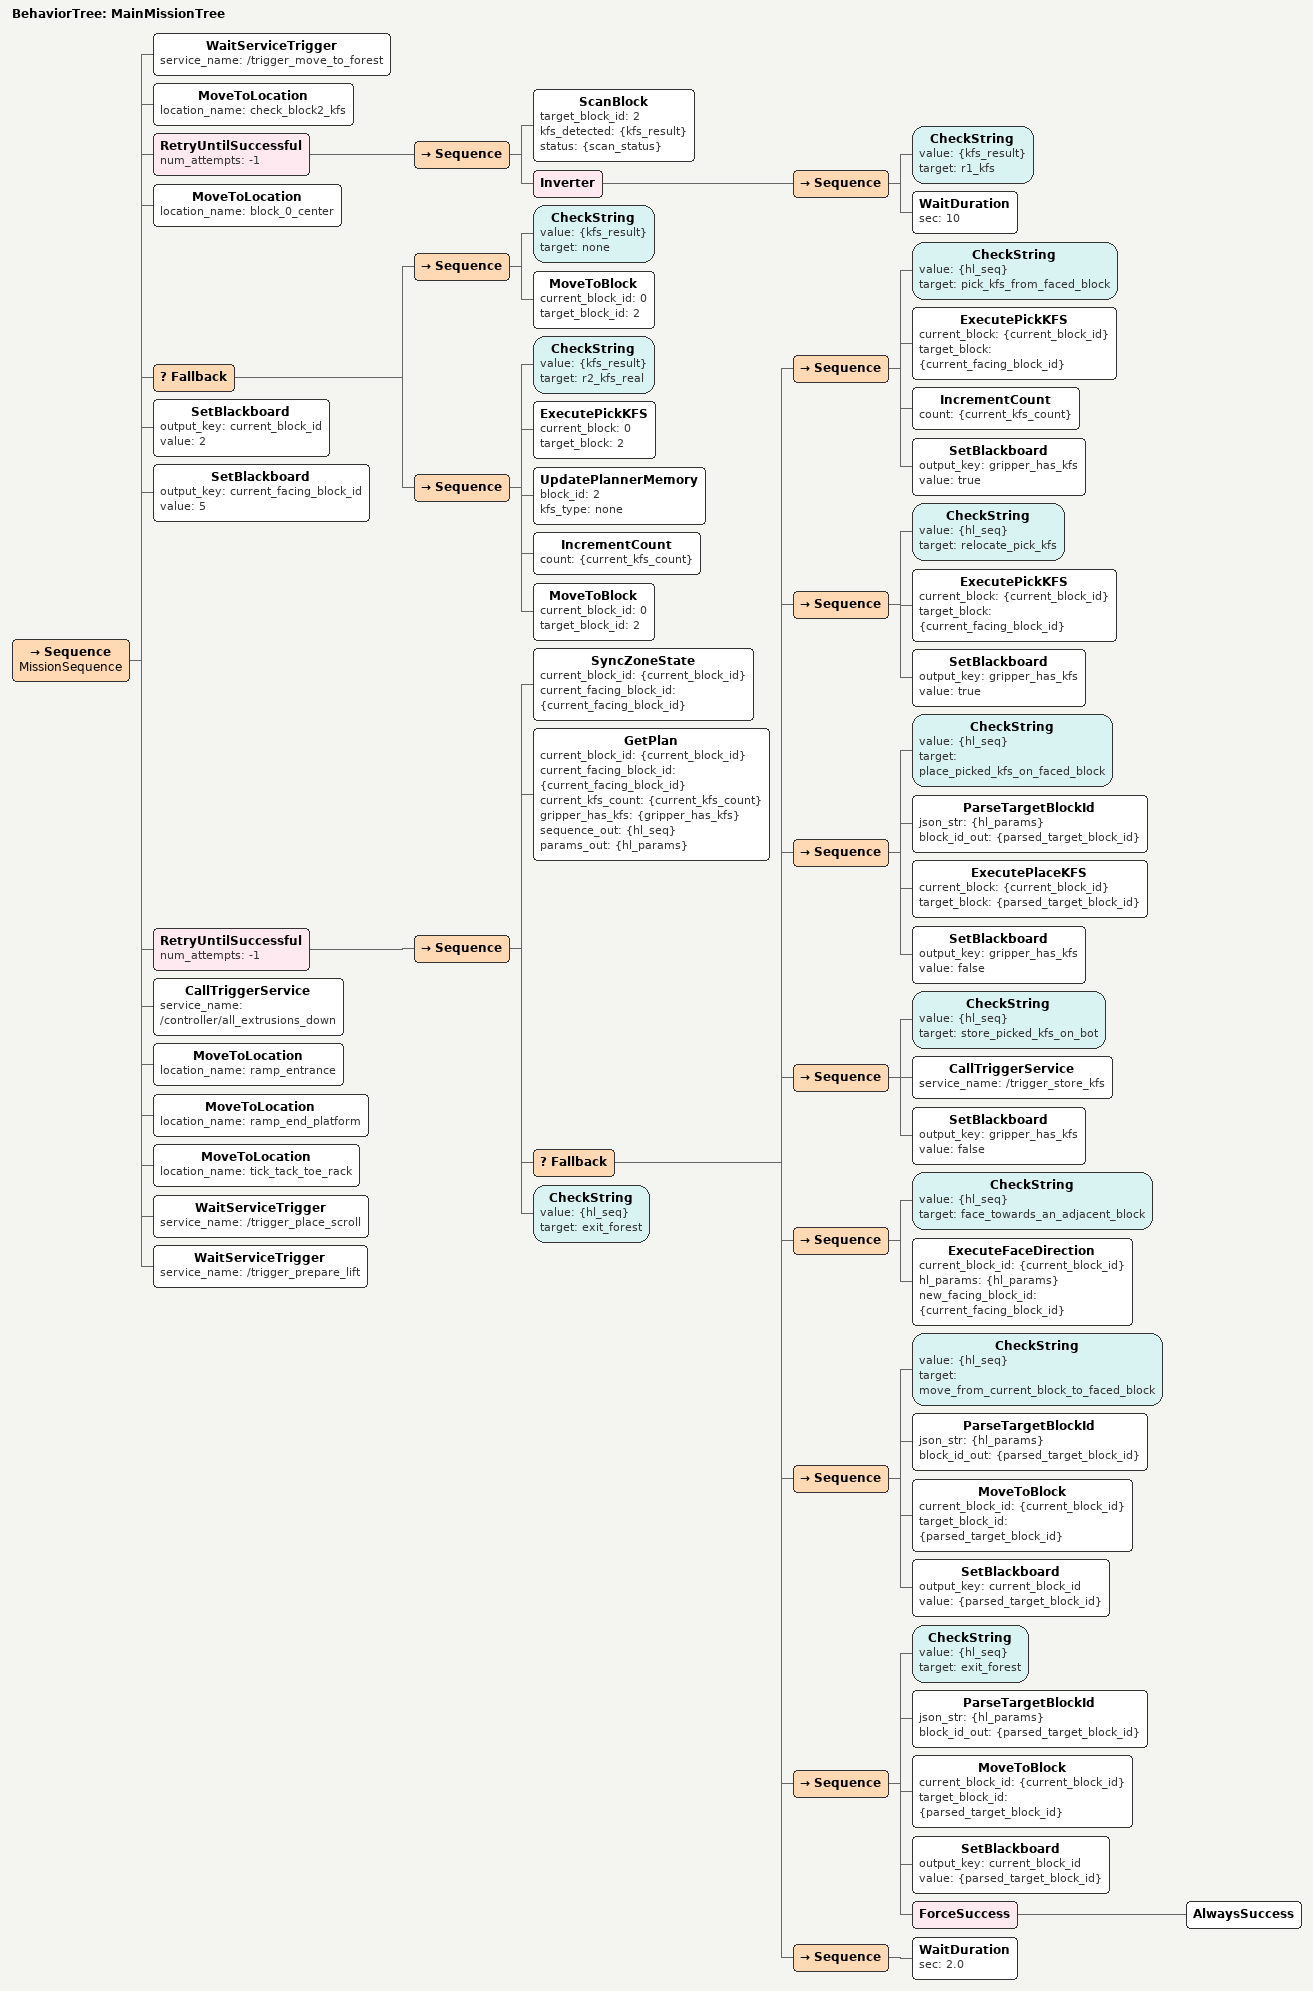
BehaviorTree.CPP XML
<root main_tree_to_execute="MainMissionTree">
    <!-- The Root of our Mission -->
    <BehaviorTree ID="MainMissionTree">
        <Sequence name="MissionSequence">

            <!-- 1. Start the mission -->

            <!-- 2. Release spearhead -->

            <!-- 3. Move towards forest -->
            <WaitServiceTrigger service_name="/trigger_move_to_forest" />

            <!-- Navigate to Checking Location -->
            <MoveToLocation location_name="check_block2_kfs" />

            <!-- Loop until we detect something that IS NOT r1_kfs -->
            <RetryUntilSuccessful num_attempts="-1">
                <Sequence>
                    <ScanBlock target_block_id="2" kfs_detected="{kfs_result}" status="{scan_status}"/>

                    <!-- If it's r1_kfs, this sequence succeeds, so Inverter makes it FAIL (triggering a retry). -->
                    <!-- If it's NOT r1_kfs, CheckString fails, Inverter makes it SUCCEED (breaking the retry loop). -->
                    <Inverter>
                        <Sequence>
                            <CheckString value="{kfs_result}" target="r1_kfs"/>
                            <WaitDuration sec="10"/>
                        </Sequence>
                    </Inverter>
                </Sequence>
            </RetryUntilSuccessful>

            <!-- We now have a non-r1 kfs result. Move to approach location -->
            <MoveToLocation location_name="block_0_center" />

            <!-- Act based on KFS result -->
            <Fallback>
                <!-- Case 1: No KFS detected, climb block -->
                <Sequence>
                    <CheckString value="{kfs_result}" target="none"/>
                    <MoveToBlock current_block_id="0" target_block_id="2" />
                </Sequence>

                <!-- Case 2: R2's KFS (real) detected, pick it up and then climb -->
                <Sequence>
                    <CheckString value="{kfs_result}" target="r2_kfs_real"/>
                    <ExecutePickKFS current_block="0" target_block="2" />
                    <UpdatePlannerMemory block_id="2" kfs_type="none"/>
                    <IncrementCount count="{current_kfs_count}" />
                    <MoveToBlock current_block_id="0" target_block_id="2" />
                </Sequence>
            </Fallback>

            <SetBlackboard output_key="current_block_id" value="2" />
            <SetBlackboard output_key="current_facing_block_id" value="5" />

            <!-- 3. Auto Explore Algorithm (Direct BT Architecture) -->
            <RetryUntilSuccessful num_attempts="-1">
                <Sequence>
                    <!-- Sync real-world zone state into blackboard -->
                    <SyncZoneState current_block_id="{current_block_id}" current_facing_block_id="{current_facing_block_id}" />

                    <!-- Ask the Brain what the strategy is dynamically -->
                    <GetPlan current_block_id="{current_block_id}"
                                      current_facing_block_id="{current_facing_block_id}"
                                      current_kfs_count="{current_kfs_count}"
                                      gripper_has_kfs="{gripper_has_kfs}"
                                      sequence_out="{hl_seq}"
                                      params_out="{hl_params}" />

                    <!-- Directly map high-level sequence to hardware calls -->
                    <Fallback>
                        <!-- Harvest pick: pick KFS and increment count -->
                        <Sequence>
                            <CheckString value="{hl_seq}" target="pick_kfs_from_faced_block"/>
                            <ExecutePickKFS current_block="{current_block_id}" target_block="{current_facing_block_id}" />
                            <IncrementCount count="{current_kfs_count}" />
                            <SetBlackboard output_key="gripper_has_kfs" value="true" />
                        </Sequence>

                        <!-- Relocate pick: pick KFS but do NOT increment count -->
                        <Sequence>
                            <CheckString value="{hl_seq}" target="relocate_pick_kfs"/>
                            <ExecutePickKFS current_block="{current_block_id}" target_block="{current_facing_block_id}" />
                            <SetBlackboard output_key="gripper_has_kfs" value="true" />
                        </Sequence>

                        <!-- Place the held KFS onto the faced block -->
                        <Sequence>
                            <CheckString value="{hl_seq}" target="place_picked_kfs_on_faced_block"/>
                            <ParseTargetBlockId json_str="{hl_params}" block_id_out="{parsed_target_block_id}"/>
                            <ExecutePlaceKFS current_block="{current_block_id}" target_block="{parsed_target_block_id}" />
                            <SetBlackboard output_key="gripper_has_kfs" value="false" />
                        </Sequence>

                        <Sequence>
                            <CheckString value="{hl_seq}" target="store_picked_kfs_on_bot"/>
                            <CallTriggerService service_name="/trigger_store_kfs" />
                            <SetBlackboard output_key="gripper_has_kfs" value="false" />
                        </Sequence>

                        <Sequence>
                            <CheckString value="{hl_seq}" target="face_towards_an_adjacent_block"/>
                            <ExecuteFaceDirection current_block_id="{current_block_id}" hl_params="{hl_params}" new_facing_block_id="{current_facing_block_id}" />
                        </Sequence>

                        <Sequence>
                            <CheckString value="{hl_seq}" target="move_from_current_block_to_faced_block"/>
                            <ParseTargetBlockId json_str="{hl_params}" block_id_out="{parsed_target_block_id}"/>
                            <MoveToBlock current_block_id="{current_block_id}" target_block_id="{parsed_target_block_id}" />
                            <SetBlackboard output_key="current_block_id" value="{parsed_target_block_id}" />
                        </Sequence>

                        <Sequence>
                            <CheckString value="{hl_seq}" target="exit_forest"/>
                            <ParseTargetBlockId json_str="{hl_params}" block_id_out="{parsed_target_block_id}"/>
                            <MoveToBlock current_block_id="{current_block_id}" target_block_id="{parsed_target_block_id}" />
                            <SetBlackboard output_key="current_block_id" value="{parsed_target_block_id}" />
                            <!-- Exit the retry loop by returning SUCCESS and breaking out -->
                            <ForceSuccess>
                                <AlwaysSuccess/>
                            </ForceSuccess>
                        </Sequence>

                        <!-- Fallback for unhandled sequences -->
                        <Sequence>
                            <WaitDuration sec="2.0"/>
                        </Sequence>
                    </Fallback>

                    <!-- If the sequence was exit_forest, this will succeed, breaking the Retry loop! -->
                    <!-- Otherwise, it fails, forcing the Retry loop to continually ask the Brain for the next step. -->
                    <CheckString value="{hl_seq}" target="exit_forest"/>
                </Sequence>
            </RetryUntilSuccessful>

            <!-- 4. Exit the forest -->
            <!-- Note: The exit movement is now handled by the EXIT PATH inside the loop above. -->

            <!-- 5. Enter arena through ramp -->
            <CallTriggerService service_name="/controller/all_extrusions_down" />
            <MoveToLocation location_name="ramp_entrance" />
            <MoveToLocation location_name="ramp_end_platform" />
            <MoveToLocation location_name="tick_tack_toe_rack" />

            <!-- 6. Place scroll -->
            <WaitServiceTrigger service_name="/trigger_place_scroll" />

            <!-- 7. Get into lifting position -->
            <WaitServiceTrigger service_name="/trigger_prepare_lift" />

        </Sequence>
    </BehaviorTree>
</root>
